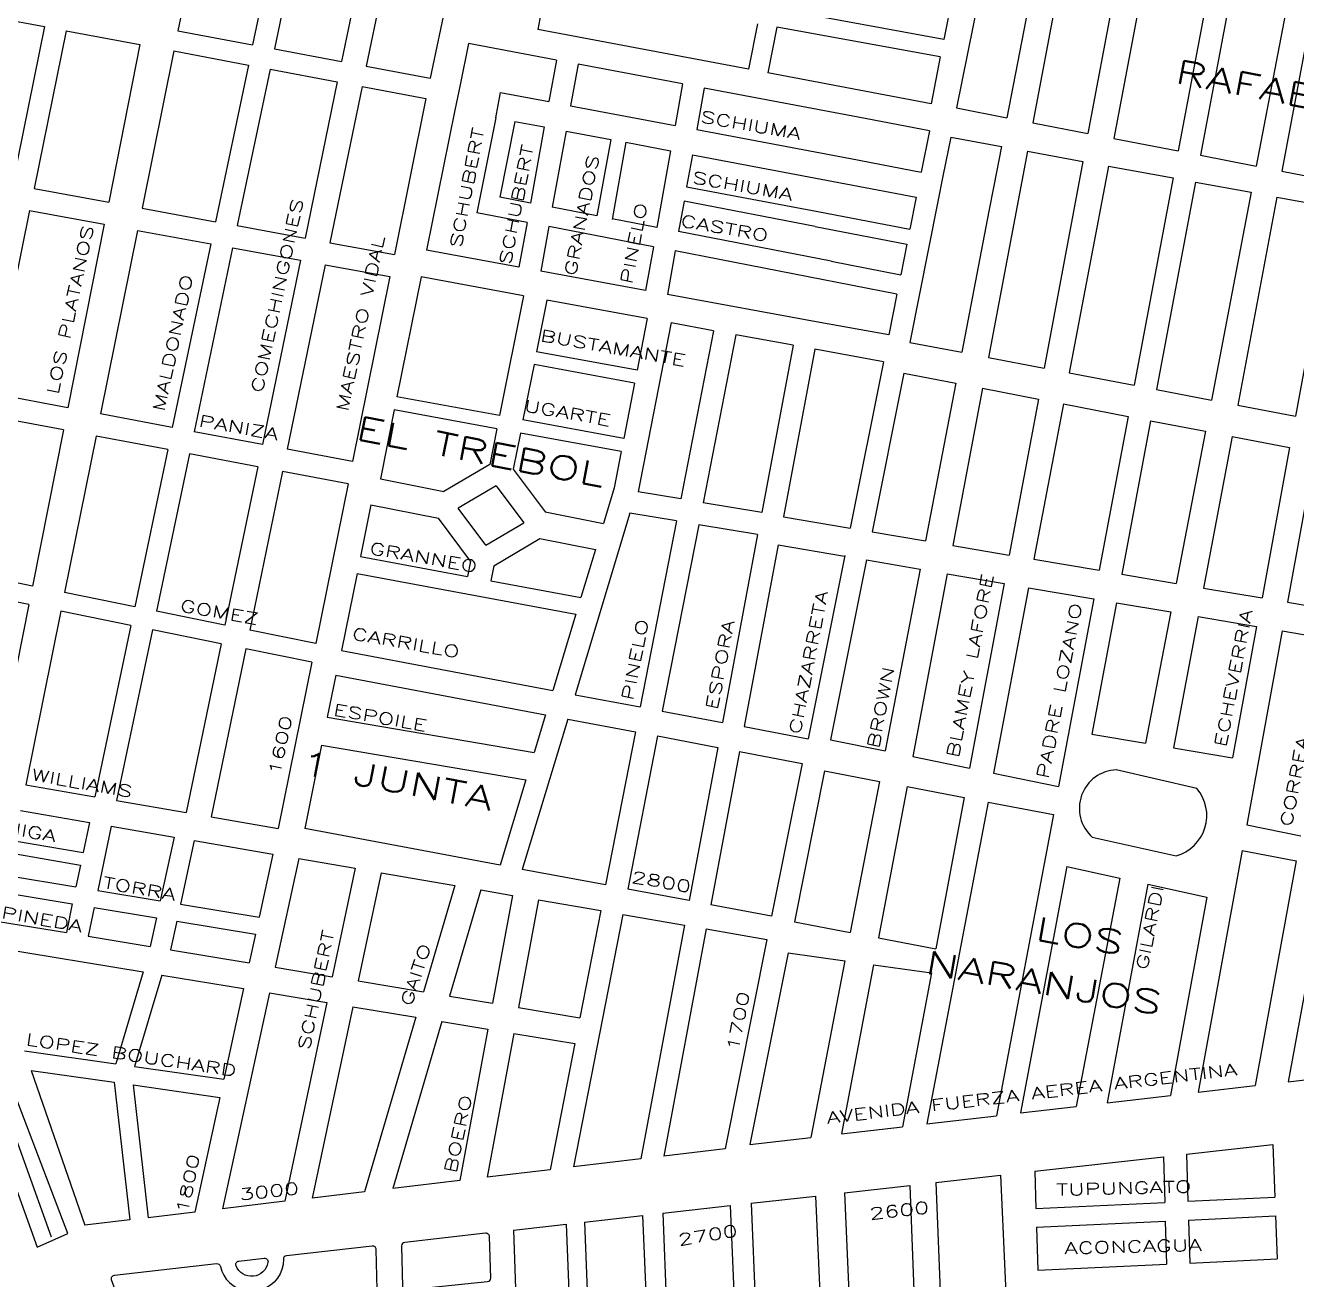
# Model space of a CAD drawing. Header units: millimetres. Extents: x 4374322 to 4409026, y 6503580 to 6534206.
# Drawn here: x 4382935 to 4384022, y 6522589 to 6523662 of the extents above; entities that cross this region are included whole.
import ezdxf

# ---------------------------------------------------------------- set-up
doc = ezdxf.new("R2010")
doc.units = ezdxf.units.MM
for name, color, linetype in [('CANAL', 252, 'Continuous'), ('LINEA CALLE', 252, 'Continuous'), ('NOMBRE BARRIO', 8, 'Continuous'), ('NOMBRE CALLE', 252, 'Continuous')]:
    doc.layers.add(name, color=color, linetype=linetype)
doc.styles.add('ROMANS', font='romans')
doc.styles.add('S1', font='ROMANS')

msp = doc.modelspace()

# ---------------------------------------------------------------- linework, layer by layer
at = {"layer": 'CANAL', "transparency": 33554687}
msp.add_line((4382957.5, 6522625.3), (4382779.6, 6523121), dxfattribs=at)
msp.add_line((4382957.5, 6522625.3), (4382779.6, 6523121), dxfattribs=at)
at = {"layer": 'LINEA CALLE', "transparency": 33554687}
for p, q in [((4383097.5, 6523808.6), (4383065.7, 6523656.9)), ((4383161.4, 6523795.9), (4383129.6, 6523644.9)), ((4383179.9, 6523792.2), (4383148.2, 6523641.4)), ((4383236.7, 6523781), (4383205.6, 6523630.6)), ((4383257.9, 6523776.8), (4383226.8, 6523626.6)), ((4383313, 6523765.8), (4383281.4, 6523616.3)), ((4383766.5, 6523766.1), (4383731.6, 6523591)), ((4383808.4, 6523758.2), (4383774.6, 6523582.6)), ((4383830, 6523754.1), (4383796.7, 6523578.3)), ((4383876.7, 6523745.2), (4383843.9, 6523569.2)), ((4383899.3, 6523741), (4383865.9, 6523564.9)), ((4383954.2, 6523730.6), (4383921, 6523554.2)), ((4383973.2, 6523727), (4383940.1, 6523550.5)), ((4384021.5, 6523717.9), (4383987.7, 6523541.2)), ((4384042.8, 6523713.9), (4384009.6, 6523537)), ((4383380.4, 6523695.8), (4383373.6, 6523658.1)), ((4383731.3, 6523702.9), (4383720.6, 6523649.5)), ((4382887.9, 6523672.5), (4382951.6, 6523660.5)), ((4383720.6, 6523649.5), (4383580.7, 6523675)), ((4383561.2, 6523663), (4383553.5, 6523624.1)), ((4382951.6, 6523660.5), (4382924.2, 6523525.5)), ((4382970.2, 6523657), (4382942.7, 6523522.1)), ((4382970.2, 6523657), (4383033.2, 6523645.1)), ((4383065.7, 6523656.9), (4383129.6, 6523644.9)), ((4383553.5, 6523624.1), (4383373.6, 6523658.1)), ((4383577.7, 6523660), (4383570, 6523620.9)), ((4383717.6, 6523634.6), (4383577.7, 6523660)), ((4383033.2, 6523645.1), (4383006.5, 6523510.4)), ((4383148.2, 6523641.4), (4383205.6, 6523630.6)), ((4383314.2, 6523646.1), (4383307, 6523610.7)), ((4383389.3, 6523631.9), (4383314.2, 6523646.1)), ((4383062.1, 6523639.7), (4383035, 6523505.2)), ((4383062.1, 6523639.7), (4383126, 6523627.6)), ((4383389.3, 6523631.9), (4383382.8, 6523596.4)), ((4383717.6, 6523634.6), (4383709.7, 6523594.5)), ((4383126, 6523627.6), (4383097.9, 6523493.7)), ((4383144.6, 6523624.1), (4383116.5, 6523490.3)), ((4383144.6, 6523624.1), (4383202, 6523613.3)), ((4383226.8, 6523626.6), (4383281.4, 6523616.3)), ((4383407.9, 6523628.3), (4383401.5, 6523592.9)), ((4383497.2, 6523611.5), (4383407.9, 6523628.3)), ((4383709.7, 6523594.5), (4383570, 6523620.9)), ((4383202, 6523613.3), (4383174.4, 6523479.6)), ((4383223.2, 6523609.3), (4383195.6, 6523475.7)), ((4383223.2, 6523609.3), (4383277.8, 6523599)), ((4383307, 6523610.7), (4383302.6, 6523589.2)), ((4383497.2, 6523611.5), (4383490.8, 6523575.9)), ((4383515.8, 6523607.9), (4383509.4, 6523572.4)), ((4383647.4, 6523583), (4383515.8, 6523607.9)), ((4383277.8, 6523599), (4383250.8, 6523465.6)), ((4383337.5, 6523582.6), (4383341.6, 6523604.2)), ((4383341.6, 6523604.2), (4383382.8, 6523596.4)), ((4383302.6, 6523589.2), (4383278.4, 6523469.3)), ((4383401.5, 6523592.9), (4383490.8, 6523575.9)), ((4383731.6, 6523591), (4383774.6, 6523582.6)), ((4383337.5, 6523582.6), (4383321.4, 6523501.4)), ((4383353.9, 6523579.5), (4383341.1, 6523514.6)), ((4383353.9, 6523579.5), (4383378.9, 6523574.8)), ((4383378.9, 6523574.8), (4383367.1, 6523509.6)), ((4383708.4, 6523571.5), (4383647.4, 6523583)), ((4383796.7, 6523578.3), (4383843.9, 6523569.2)), ((4383397.6, 6523571.2), (4383385.7, 6523506)), ((4383397.6, 6523571.2), (4383435.9, 6523564)), ((4383435.9, 6523564), (4383424, 6523498.6)), ((4383509.4, 6523572.4), (4383640.8, 6523547.6)), ((4383708.4, 6523571.5), (4383701.3, 6523536.1)), ((4383726.6, 6523565.9), (4383719.9, 6523532.6)), ((4383726.6, 6523565.9), (4383769.9, 6523558)), ((4383865.9, 6523564.9), (4383921, 6523554.2)), ((4383448.6, 6523561.6), (4383436.9, 6523495.6)), ((4383448.6, 6523561.6), (4383486.9, 6523554.3)), ((4383486.9, 6523554.3), (4383475.2, 6523488.7)), ((4383792.1, 6523553.9), (4383758.7, 6523377.6)), ((4383769.9, 6523558), (4383763.4, 6523524.3)), ((4383792.1, 6523553.9), (4383839.4, 6523545.2)), ((4383505.6, 6523550.8), (4383500.7, 6523523.6)), ((4383505.6, 6523550.8), (4383636.8, 6523526)), ((4383640.8, 6523547.6), (4383701.3, 6523536.1)), ((4383839.4, 6523545.2), (4383806.5, 6523368.5)), ((4383940.1, 6523550.5), (4383987.7, 6523541.2)), ((4383719.9, 6523532.6), (4383715.6, 6523511)), ((4383861.4, 6523541.2), (4383827.9, 6523364.4)), ((4383861.4, 6523541.2), (4383916.7, 6523531.1)), ((4384009.6, 6523537), (4384058.1, 6523527.6)), ((4382942.7, 6523522.1), (4383006.5, 6523510.4)), ((4383500.7, 6523523.6), (4383613, 6523502.3)), ((4383636.8, 6523526), (4383697, 6523514.6)), ((4383763.4, 6523524.3), (4383759.2, 6523502.8)), ((4383916.7, 6523531.1), (4383883.3, 6523353.8)), ((4383935.8, 6523527.6), (4383902.5, 6523350.2)), ((4383935.8, 6523527.6), (4383983.4, 6523518.8)), ((4383367.1, 6523509.6), (4383341.1, 6523514.6)), ((4383498.5, 6523511.2), (4383493.8, 6523485.2)), ((4383610.7, 6523489.6), (4383498.5, 6523511.2)), ((4383697, 6523514.6), (4383691.6, 6523487.4)), ((4383715.6, 6523511), (4383691.6, 6523390.4)), ((4383983.4, 6523518.8), (4383949.4, 6523341.2)), ((4384005.5, 6523514.8), (4383972.1, 6523336.9)), ((4384005.5, 6523514.8), (4384054.1, 6523505.9)), ((4382938.9, 6523503.3), (4382907, 6523346.7)), ((4382938.9, 6523503.3), (4383002.7, 6523491.5)), ((4383035, 6523505.2), (4383097.9, 6523493.7)), ((4383364.2, 6523493.1), (4383321.4, 6523501.4)), ((4383424, 6523498.6), (4383385.7, 6523506)), ((4383613, 6523502.3), (4383691.6, 6523487.4)), ((4383759.2, 6523502.8), (4383736, 6523382)), ((4384054.1, 6523505.9), (4384021.3, 6523327.5)), ((4383002.7, 6523491.5), (4382971.5, 6523334.5)), ((4383116.5, 6523490.3), (4383174.4, 6523479.6)), ((4383364.2, 6523493.1), (4383357.2, 6523454.9)), ((4383382.8, 6523489.5), (4383375.9, 6523451.4)), ((4383472.3, 6523472.3), (4383382.8, 6523489.5)), ((4383475.2, 6523488.7), (4383436.9, 6523496.1)), ((4383610.7, 6523489.6), (4383689, 6523474.5)), ((4383031.2, 6523486.3), (4382999.5, 6523329.3)), ((4383031.2, 6523486.3), (4383093.9, 6523474.8)), ((4383624.4, 6523460), (4383493.8, 6523485.2)), ((4383093.9, 6523474.8), (4383060.9, 6523317.6)), ((4383112.5, 6523471.4), (4383079.5, 6523314.1)), ((4383112.5, 6523471.4), (4383170.5, 6523460.8)), ((4383195.6, 6523475.7), (4383250.8, 6523465.6)), ((4383357.2, 6523454.9), (4383278.4, 6523469.3)), ((4383472.3, 6523472.3), (4383465.6, 6523434.9)), ((4383490.9, 6523468.7), (4383484.3, 6523431.5)), ((4383680.5, 6523431.7), (4383490.9, 6523468.7)), ((4383689, 6523474.5), (4383683.8, 6523448.2)), ((4383170.5, 6523460.8), (4383137.9, 6523303.1)), ((4383191.7, 6523456.9), (4383159.1, 6523299.1)), ((4383191.7, 6523456.9), (4383247, 6523446.7)), ((4383624.4, 6523460), (4383683.8, 6523448.2)), ((4383247, 6523446.7), (4383215, 6523288.5)), ((4383273.8, 6523446.4), (4383253, 6523344)), ((4383361.2, 6523430.4), (4383273.8, 6523446.4)), ((4383465.6, 6523434.9), (4383375.9, 6523451.4)), ((4383361.2, 6523430.4), (4383340.7, 6523327.9)), ((4383381.2, 6523426.7), (4383372.4, 6523382.5)), ((4383466.9, 6523411), (4383381.2, 6523426.7)), ((4383614.6, 6523407.6), (4383484.3, 6523431.5)), ((4383680.5, 6523431.7), (4383673.5, 6523396.8)), ((4383466.9, 6523411), (4383458.3, 6523366.7)), ((4383487.6, 6523407.6), (4383459.3, 6523262.7)), ((4383523.8, 6523400.5), (4383487.5, 6523407.2)), ((4383673.5, 6523396.8), (4383614.6, 6523407.6)), ((4383523.8, 6523400.5), (4383495.8, 6523256.6)), ((4383542.7, 6523397), (4383514.7, 6523253.4)), ((4383591.7, 6523388), (4383542.7, 6523397)), ((4383691.6, 6523390.4), (4383736, 6523382)), ((4383458.3, 6523366.7), (4383372.4, 6523382.5)), ((4383591.7, 6523388), (4383564.9, 6523245)), ((4383610.3, 6523384.6), (4383583.5, 6523241.4)), ((4383669, 6523373.8), (4383610.3, 6523384.6)), ((4383370.2, 6523371.5), (4383360.7, 6523324.2)), ((4383456.2, 6523355.7), (4383370.2, 6523371.5)), ((4383669, 6523373.8), (4383640.6, 6523231.7)), ((4383758.7, 6523377.6), (4383806.5, 6523368.5)), ((4383686.3, 6523364.1), (4383659.3, 6523228.6)), ((4383686.3, 6523364.1), (4383730.9, 6523355.6)), ((4383827.9, 6523364.4), (4383883.3, 6523353.8)), ((4382971.5, 6523334.5), (4382907, 6523346.7)), ((4383456.2, 6523355.7), (4383446.9, 6523308.3)), ((4383730.9, 6523355.6), (4383705, 6523220.8)), ((4383753.7, 6523351.2), (4383728.2, 6523216.9)), ((4383753.7, 6523351.2), (4383801.5, 6523342)), ((4383902.5, 6523350.2), (4383949.4, 6523341.2)), ((4383340.7, 6523327.9), (4383253, 6523344)), ((4383801.5, 6523342), (4383776.6, 6523208.6)), ((4383822.9, 6523337.9), (4383797.7, 6523205)), ((4383822.9, 6523337.9), (4383878.3, 6523327.2)), ((4383972.1, 6523336.9), (4384021.3, 6523327.5)), ((4382967.8, 6523315.7), (4382903.2, 6523327.9)), ((4383060.9, 6523317.6), (4382999.5, 6523329.3)), ((4383250.7, 6523332.7), (4383238.8, 6523273.7)), ((4383338.4, 6523316.6), (4383250.7, 6523332.7)), ((4383878.3, 6523327.2), (4383853.5, 6523195.6)), ((4382967.8, 6523315.7), (4382941.3, 6523182.1)), ((4383137.9, 6523303.1), (4383079.5, 6523314.1)), ((4383338.4, 6523316.6), (4383332.4, 6523286.2)), ((4383446.9, 6523308.3), (4383360.7, 6523324.2)), ((4383897.4, 6523323.5), (4383872.8, 6523192.3)), ((4383897.4, 6523323.5), (4383944.3, 6523314.5)), ((4383944.3, 6523314.5), (4383919.4, 6523184.4)), ((4382995.7, 6523310.4), (4382968.7, 6523176.6)), ((4383057, 6523298.8), (4382995.7, 6523310.4)), ((4383358.5, 6523312.9), (4383352.3, 6523282.2)), ((4383444.7, 6523297.1), (4383358.5, 6523312.9)), ((4383967.1, 6523310.1), (4383942.7, 6523180.4)), ((4383967.1, 6523310.1), (4384016.3, 6523300.6)), ((4383057, 6523298.8), (4383028.8, 6523164.4)), ((4383075.6, 6523295.3), (4383047.3, 6523160.6)), ((4383134, 6523284.2), (4383075.6, 6523295.3)), ((4383215, 6523288.5), (4383159.1, 6523299.1)), ((4383444.7, 6523297.1), (4383438.7, 6523266.2)), ((4384016.3, 6523300.6), (4383992.7, 6523172)), ((4384037.9, 6523296.5), (4384014.5, 6523168.2)), ((4383134, 6523284.2), (4383105.9, 6523148.7)), ((4383332.4, 6523286.2), (4383293.1, 6523262.9)), ((4383352.3, 6523282.2), (4383379.8, 6523245.6)), ((4383155.2, 6523280.2), (4383127.1, 6523144.4)), ((4383211.2, 6523269.6), (4383155.2, 6523280.2)), ((4383238.8, 6523273.7), (4383293.1, 6523262.9)), ((4383211.2, 6523269.6), (4383183.5, 6523132.9)), ((4383337.7, 6523267.8), (4383305.4, 6523248.6)), ((4383337.7, 6523267.8), (4383361.4, 6523236.2)), ((4383438.7, 6523266.2), (4383429.5, 6523235.7)), ((4383495.8, 6523256.6), (4383459.3, 6523262.7)), ((4383230.8, 6523251.6), (4383221.8, 6523207.3)), ((4383230.8, 6523251.6), (4383288.6, 6523240.1)), ((4383564.9, 6523245), (4383514.7, 6523253.4)), ((4383315.9, 6523203.5), (4383288.6, 6523240.1)), ((4383328.9, 6523217), (4383305.4, 6523248.6)), ((4383379.8, 6523245.6), (4383429.5, 6523235.7)), ((4383452.2, 6523244.5), (4383405.3, 6523089.2)), ((4383492.1, 6523237.8), (4383452.2, 6523244.5)), ((4383492.1, 6523237.8), (4383461.1, 6523078.7)), ((4383583.5, 6523241.4), (4383640.6, 6523231.7)), ((4383328.9, 6523217), (4383361.4, 6523236.2)), ((4383511, 6523234.6), (4383479.9, 6523075.1)), ((4383561.4, 6523226.1), (4383511, 6523234.6)), ((4383659.3, 6523228.6), (4383705, 6523220.8)), ((4383335.8, 6523199.5), (4383375.3, 6523222.8)), ((4383375.3, 6523222.8), (4383422.8, 6523213.3)), ((4383561.4, 6523226.1), (4383531.3, 6523065.4)), ((4383579, 6523217.3), (4383549.9, 6523061.9)), ((4383579, 6523217.3), (4383635.8, 6523207.6)), ((4383728.2, 6523216.9), (4383776.6, 6523208.6)), ((4383221.8, 6523207.3), (4383313.2, 6523190.3)), ((4383422.8, 6523213.3), (4383410.3, 6523172.2)), ((4383635.9, 6523208.1), (4383604.7, 6523051.5)), ((4382941.3, 6523182.1), (4382876.2, 6523195.4)), ((4383315.8, 6523203.5), (4383313.2, 6523190.3)), ((4383335.8, 6523199.5), (4383333.2, 6523186.6)), ((4383654.5, 6523204.4), (4383623.8, 6523050.6)), ((4383654.5, 6523204.4), (4383700.4, 6523196.6)), ((4383700.4, 6523196.6), (4383670.5, 6523041.1)), ((4383797.7, 6523205), (4383853.5, 6523195.6)), ((4383218.9, 6523192.9), (4383205.6, 6523127.1)), ((4383218.9, 6523192.9), (4383406, 6523158)), ((4383333.2, 6523186.6), (4383410.3, 6523172.2)), ((4383723.6, 6523192.6), (4383694, 6523036.3)), ((4383723.6, 6523192.6), (4383772.1, 6523184.3)), ((4383772.1, 6523184.3), (4383742.6, 6523026.3)), ((4383872.8, 6523192.3), (4383919.4, 6523184.4)), ((4382938.1, 6523166.2), (4382873, 6523179.5)), ((4383028.8, 6523164.4), (4382968.7, 6523176.6)), ((4383793.1, 6523180.7), (4383763.1, 6523022.2)), ((4383793.1, 6523180.7), (4383849, 6523171.2)), ((4383942.7, 6523180.4), (4383992.7, 6523172)), ((4382971.7, 6522628.5), (4382766.4, 6523165)), ((4382938.1, 6523166.2), (4382908.5, 6523016.9)), ((4383849, 6523171.2), (4383818.8, 6523010.8)), ((4383868.2, 6523167.9), (4383847.1, 6523055.6)), ((4383868.2, 6523167.9), (4383914.7, 6523160)), ((4384014.5, 6523168.2), (4384061.1, 6523160.3)), ((4382965.5, 6523160.7), (4382935.6, 6523012.2)), ((4383025.4, 6523148.5), (4382965.5, 6523160.7)), ((4383105.9, 6523148.7), (4383047.3, 6523160.6)), ((4383406, 6523158), (4383386.4, 6523092.8)), ((4383914.7, 6523160), (4383893.2, 6523047.8)), ((4383938.2, 6523156), (4383917.1, 6523043.7)), ((4383938.2, 6523156), (4383988.1, 6523147.4)), ((4383025.4, 6523148.5), (4382994.7, 6523002)), ((4383044, 6523144.7), (4383013.3, 6522998.8)), ((4383102.6, 6523132.8), (4383044, 6523144.7)), ((4383183.5, 6523132.9), (4383127.1, 6523144.4)), ((4383988.1, 6523147.4), (4383967.5, 6523035.1)), ((4384010, 6523143.7), (4383979.8, 6522977.9)), ((4384010, 6523143.7), (4384056.6, 6523135.7)), ((4383102.6, 6523132.8), (4383072.8, 6522988.5)), ((4383123.8, 6523128.5), (4383094.1, 6522984.9)), ((4383180.3, 6523117), (4383123.8, 6523128.5)), ((4383205.6, 6523127.1), (4383386.4, 6523092.8)), ((4383180.3, 6523117), (4383151.5, 6522974.9)), ((4383200.7, 6523106), (4383193.4, 6523069.9)), ((4383200.7, 6523106), (4383380.1, 6523072)), ((4383405.3, 6523089.2), (4383461.1, 6523078.7)), ((4383479.9, 6523075.1), (4383531.3, 6523065.4)), ((4383193.4, 6523069.9), (4383370.4, 6523039.9)), ((4383399, 6523068.4), (4383360.2, 6522939.8)), ((4383380.1, 6523072), (4383370.4, 6523039.9)), ((4383399, 6523068.4), (4383456.9, 6523057.4)), ((4383456.9, 6523057.4), (4383431.4, 6522926.5)), ((4383475.8, 6523053.9), (4383450.3, 6522922.9)), ((4383475.8, 6523053.9), (4383527.3, 6523044.1)), ((4383549.9, 6523061.9), (4383604.7, 6523051.5)), ((4383847.1, 6523055.6), (4383893.2, 6523047.8)), ((4383188.6, 6523046.1), (4383174.1, 6522974.8)), ((4383188.6, 6523046.1), (4383363.3, 6523016.5)), ((4383527.3, 6523044.1), (4383502.8, 6522913.1)), ((4383623.8, 6523050.6), (4383670.5, 6523041.1)), ((4383917.1, 6523043.7), (4383967.5, 6523035.1)), ((4383545.9, 6523040.6), (4383521.4, 6522909.6)), ((4383545.9, 6523040.6), (4383599.4, 6523030.4)), ((4383694, 6523036.3), (4383742.6, 6523026.3)), ((4383599.4, 6523030.4), (4383573.3, 6522899.8)), ((4383618.5, 6523024), (4383592.8, 6522895.1)), ((4383618.5, 6523024), (4383665.5, 6523015.1)), ((4383763.1, 6523022.2), (4383818.8, 6523010.8)), ((4383937.1, 6523009), (4383868.1, 6523024.9)), ((4382935.6, 6523012.2), (4382994.7, 6523002)), ((4383363.3, 6523016.5), (4383341.2, 6522943.4)), ((4383665.5, 6523015.1), (4383640.6, 6522885.9)), ((4383689.2, 6523010.6), (4383664.7, 6522881.3)), ((4383689.2, 6523010.6), (4383738, 6523001.3)), ((4383013.3, 6522998.8), (4383072.8, 6522988.5)), ((4383738, 6523001.3), (4383713.8, 6522871.8)), ((4382811.4, 6522989.3), (4382945.2, 6522616.9)), ((4382931.2, 6522990.2), (4382990, 6522980)), ((4383758.4, 6522997.4), (4383706.2, 6522722.2)), ((4383758.4, 6522997.4), (4383814.3, 6522986.8)), ((4382990, 6522980), (4382984.6, 6522954.2)), ((4383094.1, 6522984.9), (4383151.5, 6522974.9)), ((4383814.3, 6522986.8), (4383765.8, 6522729.2)), ((4383979.8, 6522977.9), (4384025.9, 6522968.5)), ((4383008.7, 6522976.8), (4382997.2, 6522921.8)), ((4383008.7, 6522976.8), (4383062.5, 6522967.5)), ((4383062.5, 6522967.5), (4383050.6, 6522912.9)), ((4383341.2, 6522943.4), (4383174.1, 6522974.8)), ((4383847.4, 6522967.4), (4383919.3, 6522951.4)), ((4382926, 6522964.3), (4382984.6, 6522954.2)), ((4383079.7, 6522964.6), (4383067.8, 6522910.1)), ((4383079.7, 6522964.6), (4383146.9, 6522952.9)), ((4383975.8, 6522956), (4383938.2, 6522749.3)), ((4383975.8, 6522956), (4384022, 6522947.2)), ((4382923.8, 6522953.6), (4382982.4, 6522943.5)), ((4383146.9, 6522952.9), (4383135.1, 6522898.9)), ((4383169.1, 6522949.1), (4383148.8, 6522856.2)), ((4383169.1, 6522949.1), (4383217.2, 6522940.8)), ((4384022, 6522947.2), (4383986.8, 6522754.9)), ((4382920, 6522934.6), (4382978.5, 6522924.9)), ((4382982.4, 6522943.5), (4382978.5, 6522924.9)), ((4383217.2, 6522940.8), (4383197.6, 6522848)), ((4383239.4, 6522937), (4383219.8, 6522844.4)), ((4383239.4, 6522937), (4383302.4, 6522926.1)), ((4383431.4, 6522926.5), (4383360.2, 6522939.8)), ((4383825.9, 6522942.3), (4383786.3, 6522731.6)), ((4383825.9, 6522942.3), (4383871.2, 6522932.4)), ((4384048.8, 6522942.1), (4384015.2, 6522758.2)), ((4383302.4, 6522926.1), (4383275.6, 6522835.1)), ((4383502.8, 6522913.1), (4383450.3, 6522922.9)), ((4383871.2, 6522932.4), (4383833.8, 6522737.1)), ((4383895.2, 6522927.2), (4383860.2, 6522740.2)), ((4383895.2, 6522927.2), (4383945.6, 6522916.2)), ((4382917, 6522920.1), (4382975.4, 6522910.4)), ((4382997.2, 6522921.8), (4383050.6, 6522912.9)), ((4383324.6, 6522922.3), (4383297.9, 6522831.4)), ((4383324.6, 6522922.3), (4383351.8, 6522917.6)), ((4383351.8, 6522917.6), (4383334.8, 6522825.3)), ((4383373.9, 6522913.8), (4383356.9, 6522821.6)), ((4383373.9, 6522913.8), (4383427.2, 6522904.6)), ((4383945.6, 6522916.2), (4383914.4, 6522746.5)), ((4382975.4, 6522910.4), (4382970.3, 6522885.8)), ((4382994.1, 6522907.3), (4382988.9, 6522882.7)), ((4382994.1, 6522907.3), (4383047.5, 6522898.5)), ((4383067.8, 6522910.1), (4383135.1, 6522898.9)), ((4383446.1, 6522901.3), (4383404, 6522685.4)), ((4383427.2, 6522904.6), (4383409.3, 6522812.9)), ((4383446.1, 6522901.3), (4383498.9, 6522892.2)), ((4383573.3, 6522899.8), (4383521.4, 6522909.6)), ((4382912.1, 6522895.4), (4382970.3, 6522885.8)), ((4383047.5, 6522898.5), (4383042.1, 6522873.9)), ((4383064.7, 6522895.6), (4383059.3, 6522871)), ((4383064.7, 6522895.6), (4383132, 6522884.5)), ((4383498.9, 6522892.2), (4383461.4, 6522692.2)), ((4383592.8, 6522895.1), (4383640.6, 6522885.9)), ((4382988.9, 6522882.7), (4383042.1, 6522873.9)), ((4383132, 6522884.5), (4383126.6, 6522859.8)), ((4383517.5, 6522889), (4383481.2, 6522694.6)), ((4383517.5, 6522889), (4383569.4, 6522880)), ((4383569.4, 6522880), (4383533.6, 6522700.8)), ((4383664.7, 6522881.3), (4383713.8, 6522871.8)), ((4382903.5, 6522874.1), (4383036.1, 6522852.1)), ((4383059.3, 6522871), (4383126.6, 6522859.8)), ((4383587.5, 6522868.6), (4383554.8, 6522704.6)), ((4383587.5, 6522868.6), (4383636, 6522861.7)), ((4383636, 6522861.7), (4383606.9, 6522710.6)), ((4383660.4, 6522858.3), (4383633, 6522713.7)), ((4383660.4, 6522858.3), (4383710, 6522851.3)), ((4383036.1, 6522852.1), (4383012.7, 6522773.6)), ((4383051.9, 6522849.5), (4383028.6, 6522771.3)), ((4383051.9, 6522849.5), (4383121.8, 6522837.9)), ((4383148.8, 6522856.2), (4383197.6, 6522848)), ((4383710, 6522851.3), (4383685.4, 6522719.8)), ((4383121.8, 6522837.9), (4383104.9, 6522760.4)), ((4383219.8, 6522844.4), (4383275.6, 6522835.1)), ((4383144, 6522834.2), (4383103.7, 6522649.6)), ((4383144, 6522834.2), (4383193, 6522826.1)), ((4383193, 6522826.1), (4383157.1, 6522656)), ((4383297.9, 6522831.4), (4383334.8, 6522825.3)), ((4383215.2, 6522822.4), (4383180.6, 6522658.8)), ((4383215.2, 6522822.4), (4383269.2, 6522813.4)), ((4383356.9, 6522821.6), (4383409.3, 6522812.9)), ((4383269.2, 6522813.4), (4383225.2, 6522664.1)), ((4383291.5, 6522809.7), (4383249.5, 6522667)), ((4383291.5, 6522809.7), (4383330.7, 6522803.2)), ((4383330.7, 6522803.2), (4383306.9, 6522673.8)), ((4383352.9, 6522799.5), (4383330.2, 6522676.6)), ((4383352.9, 6522799.5), (4383405, 6522790.9)), ((4382934.5, 6522784.7), (4383012.7, 6522773.6)), ((4383405, 6522790.9), (4383384, 6522683)), ((4383028.6, 6522771.3), (4383104.9, 6522760.4)), ((4382940.3, 6522767.9), (4382986.2, 6522635.6)), ((4382940.3, 6522767.9), (4383011.2, 6522757.8)), ((4384015.2, 6522758.2), (4384057.4, 6522763.2)), ((4383011.2, 6522757.8), (4383024.6, 6522640.2)), ((4383027.4, 6522755.5), (4383040.3, 6522642)), ((4383027.4, 6522755.5), (4383101.5, 6522744.9)), ((4383938.2, 6522749.3), (4383986.8, 6522754.9)), ((4383101.5, 6522744.9), (4383080.1, 6522646.8)), ((4383860.2, 6522740.2), (4383914.4, 6522746.5)), ((4383706.2, 6522722.2), (4383765.8, 6522729.2)), ((4383786.3, 6522731.6), (4383833.8, 6522737.1)), ((4383633, 6522713.7), (4383685.4, 6522719.8)), ((4383554.8, 6522704.6), (4383606.9, 6522710.6)), ((4383533.6, 6522700.8), (4383481.2, 6522694.6)), ((4383928.1, 6522696.3), (4384002, 6522704.7)), ((4383928.1, 6522696.3), (4383929.3, 6522656.1)), ((4384002, 6522704.7), (4384003.7, 6522659.6)), ((4383461.4, 6522692.2), (4383404, 6522685.4)), ((4383798.4, 6522681.7), (4383908.5, 6522694.1)), ((4383908.5, 6522694.1), (4383909.5, 6522655.1)), ((4383306.9, 6522673.8), (4383249.5, 6522667)), ((4383384, 6522683), (4383330.2, 6522676.6)), ((4383713.8, 6522672.1), (4383769, 6522678.4)), ((4383769, 6522678.4), (4383775, 6522548.7)), ((4383798.4, 6522681.7), (4383799.4, 6522649.9)), ((4383225.2, 6522664.1), (4383180.6, 6522658.8)), ((4383635.8, 6522663.3), (4383691.5, 6522669.6)), ((4383635.8, 6522663.3), (4383641, 6522541.7)), ((4383691.5, 6522669.6), (4383696.3, 6522544.6)), ((4383713.8, 6522672.1), (4383718.7, 6522545.7)), ((4383157.1, 6522656), (4383103.7, 6522649.6)), ((4383480.3, 6522645.8), (4383538, 6522652.3)), ((4383538, 6522652.3), (4383542.8, 6522536.5)), ((4383555.9, 6522654.3), (4383611, 6522660.5)), ((4383555.9, 6522654.3), (4383560.7, 6522537.5)), ((4383611, 6522660.5), (4383616.1, 6522540.4)), ((4383799.4, 6522649.9), (4383909.5, 6522655.1)), ((4383929.3, 6522656.1), (4384003.7, 6522659.6)), ((4383024.6, 6522640.2), (4382986.2, 6522635.6)), ((4383080.1, 6522646.8), (4383040.3, 6522642)), ((4383413.5, 6522638.2), (4383463.1, 6522643.8)), ((4383463.1, 6522643.8), (4383467.6, 6522532.6)), ((4383480.3, 6522645.8), (4383484.9, 6522533.5)), ((4383929.8, 6522640), (4384004.3, 6522643.5)), ((4383929.8, 6522640), (4383931, 6522603.1)), ((4384004.3, 6522643.5), (4384005.7, 6522606.7)), ((4383352.6, 6522631.4), (4383397.8, 6522636.5)), ((4383352.6, 6522631.4), (4383356.1, 6522526.8)), ((4383397.8, 6522636.5), (4383401.8, 6522529.2)), ((4383413.5, 6522638.2), (4383417.6, 6522530)), ((4383799.9, 6522633.8), (4383909.9, 6522639)), ((4383799.9, 6522633.8), (4383801.1, 6522597)), ((4383909.9, 6522639), (4383910.9, 6522602.2)), ((4382945.2, 6522616.9), (4382971.7, 6522628.5)), ((4383801.1, 6522597), (4383910.9, 6522602.2)), ((4383931, 6522603.1), (4384005.7, 6522606.7))]:
    msp.add_line(p, q, dxfattribs=at)
for points in [[(4383328.7, 6522628.7), (4383259.6, 6522620.9, 0.389238), (4383256.9, 6522617.8), (4383257.8, 6522583.1, 0.436538), (4383261.2, 6522580.2), (4383330.5, 6522587.3, 0.394161), (4383333.2, 6522590.4), (4383332.1, 6522625.8, 0.43765)], [(4383115.4, 6522600.8, -0.495785), (4383117.9, 6522604.9), (4383139.4, 6522607.3, -0.495785), (4383142.7, 6522603.8, -0.760609)], [(4383098.7, 6522602.7, -0.385396), (4383102, 6522600.3, 0.304744), (4383123.9, 6522579.3), (4383124.6, 6522569.2, -0.40488), (4383121.9, 6522566), (4383023.3, 6522555.9, -0.344079), (4383020.2, 6522557.8), (4383009, 6522588.8, -0.484791), (4383011.4, 6522592.8)]]:
    msp.add_lwpolyline(points, format="xyb", close=True, dxfattribs=at)
msp.add_lwpolyline([(4383155.9, 6522606.4, -0.328053), (4383137.1, 6522580.2), (4383137.8, 6522570.7, 0.423609), (4383141.1, 6522567.9), (4383233.5, 6522577.4, 0.392236), (4383236.2, 6522580.5), (4383235.3, 6522614.8, 0.439638), (4383231.9, 6522617.7), (4383158.5, 6522609.4, 0.385396), (4383155.9, 6522606.4)], format="xyb", dxfattribs=at)
for centre, radius, start, end in [((4383869.5, 6522992), 33, 92.2744, 227.9806), ((4383909.7, 6522985.9), 35.8, 285.594, 40.1784)]:
    msp.add_arc(centre, radius, start, end, dxfattribs=at)

# ---------------------------------------------------------------- texts
at = {"layer": 'NOMBRE BARRIO', "transparency": 33554687, "style": 'ROMANS', "width": 1.5}
for s, rotation, p in [('RAFAEL', 349.1956, (4383917.3, 6523612.6)), ('EL TREBOL', 349, (4383216.9, 6523307.8)), ('1 JUNTA', 349, (4383168.9, 6523021.8)), ('LOS', 350, (4383797.9, 6522879.8)), ('NARANJOS', 350, (4383703.9, 6522850.8))]:
    msp.add_text(s, height=20, rotation=rotation, dxfattribs=at).set_placement(p)
at = {"layer": 'NOMBRE CALLE', "transparency": 33554687, "style": 'ROMANS', "width": 1.5}
for s, rotation, p in [('SCHIUMA', 350, (4383511.9, 6523578.8)), ('SCHUBERT', 79, (4383307.9, 6523470.8)), ('SCHUBERT', 79, (4383350.1, 6523456.3)), ('GRANADOS', 79, (4383405.9, 6523446.8)), ('SCHIUMA', 350, (4383504.9, 6523526.8)), ('COMECHINGONES', 78, (4383137.9, 6523346.8)), ('PINELO', 79, (4383453.9, 6523439.8)), ('CASTRO', 350, (4383494.9, 6523489.8)), ('LOS PLATANOS', 78, (4382963.2, 6523345.4)), ('MAESTRO VIDAL', 78, (4383210.9, 6523330.8)), ('MALDONADO', 78, (4383053.9, 6523330.8)), ('BUSTAMANTE', 350, (4383374.9, 6523391.8)), ('UGARTE', 350, (4383360.9, 6523331.8)), ('PANIZA', 350, (4383082.9, 6523318.8)), ('GRANNEO', 350, (4383228.9, 6523209.8)), ('BLAMEY LAFORE', 79, (4383732.9, 6523034.8)), ('CHAZARRETA', 79, (4383597.9, 6523054.8)), ('GOMEZ', 350, (4383066.9, 6523160.8)), ('PADRE LOZANO', 79, (4383809.9, 6523016.8)), ('PINELO', 79, (4383454.9, 6523083.8)), ('ESPORA', 79, (4383526.9, 6523075.8)), ('ECHEVERRIA', 79, (4383961.9, 6523043.8)), ('CARRILLO', 350, (4383213.9, 6523136.8)), ('BROWN', 79, (4383664.9, 6523042.8)), ('ESPOILE', 350, (4383197.9, 6523071.8)), ('1600', 78, (4383152.9, 6523019.8)), ('CORREA', 79, (4384017.9, 6522975.8)), ('WILLIAMS', 350, (4382939.7, 6523016.3)), ('DE ZUNIGA', 350, (4382854.9, 6522981.8)), ('TORRA', 350, (4383000.7, 6522924)), ('2800', 350, (4383452.9, 6522928.8)), ('GILARDI', 79, (4383894.6, 6522853.3)), ('PINEDA', 350, (4382914, 6522898.3)), ('SCHUBERT', 78, (4383177.9, 6522784.8)), ('GAITO', 71.8677, (4383265.3, 6522822.2)), ('1700', 79, (4383544.9, 6522783.8)), ('LOPEZ BOUCHARD', 351.3525, (4382935, 6522789.9)), ('BOERO', 78, (4383303.3, 6522679.5)), ('1800', 78, (4383073.9, 6522644.8))]:
    msp.add_text(s, height=10, rotation=rotation, dxfattribs=at).set_placement(p)
at = {"layer": 'NOMBRE CALLE', "linetype": 'Continuous', "transparency": 33554687, "style": 'S1', "width": 1.5}
for s, rotation, p in [('AVENIDA FUERZA AEREA ARGENTINA', 6.7742, (4383620.8, 6522722.3)), ('TUPUNGATO', 1.393, (4383816.8, 6522660.9)), ('3000', 6.4201, (4383118.7, 6522656.7)), ('2600', 6.4201, (4383657.5, 6522640.3)), ('2700', 9.3342, (4383494.2, 6522618)), ('ACONCAGUA', 1.393, (4383823.8, 6522610.9))]:
    msp.add_text(s, height=10, rotation=rotation, dxfattribs=at).set_placement(p)

doc.saveas('drawing.dxf')
